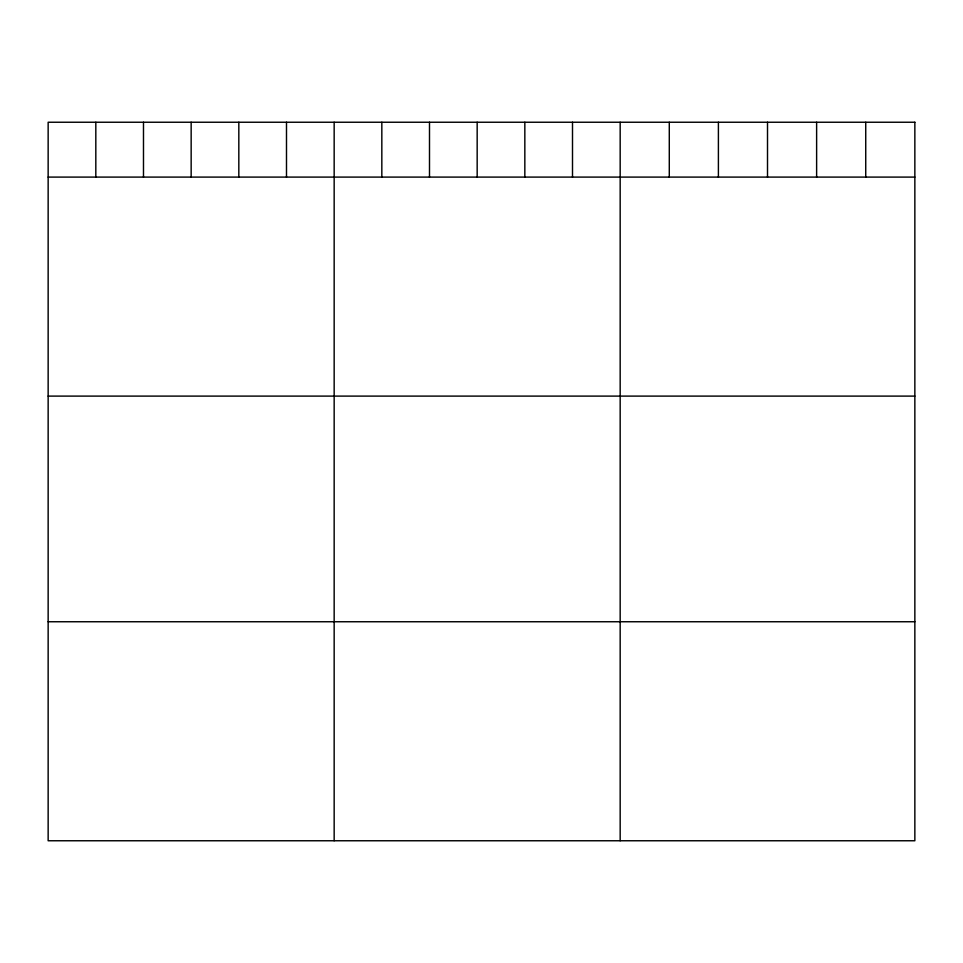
<?xml version="1.0" encoding="UTF-8"?>
<svg xmlns="http://www.w3.org/2000/svg" width="963" height="963" viewBox="0 0 963 963"><rect width="100%" height="100%" fill="white"/><g stroke="black" fill="none" stroke-linecap="round" stroke-linejoin="round"><path stroke-width="1.44" d="M48.15 177.096L914.85 177.096M48.15 396.106L914.85 396.106M48.15 621.749L914.85 621.749M865.737 122.241L865.737 177.096M816.624 122.241L816.624 177.096M767.511 122.241L767.511 177.096M718.398 122.241L718.398 177.096M669.285 122.241L669.285 177.096M620.172 122.241L620.172 840.759M572.504 122.241L572.504 177.096M524.835 122.241L524.835 177.096M477.166 122.241L477.166 177.096M429.498 122.241L429.498 177.096M381.829 122.241L381.829 177.096M334.161 122.241L334.161 840.759M286.493 122.241L286.493 177.096M238.824 122.241L238.824 177.096M191.156 122.241L191.156 177.096M143.487 122.241L143.487 177.096M95.819 122.241L95.819 177.096M914.85 122.241L48.15 122.241L48.15 840.759L914.85 840.759L914.85 122.241"/></g></svg>
